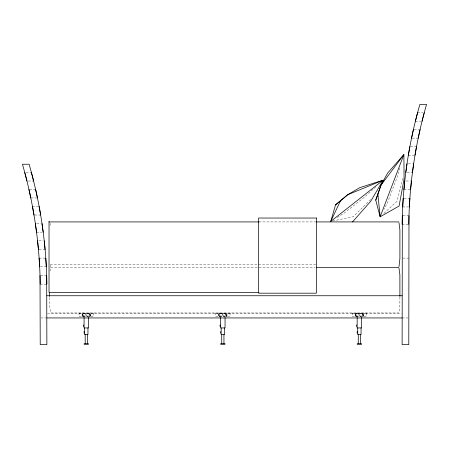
<?xml version="1.0" encoding="UTF-8"?>
<svg xmlns="http://www.w3.org/2000/svg" width="449" height="449" viewBox="0 0 449 449"><rect width="100%" height="100%" fill="white"/><g stroke="black" fill="none" stroke-linecap="round" stroke-linejoin="round"><path stroke-width="0.34" stroke-dasharray="2.25 1.68" d="M49.957 225.583L50.496 222.642M49.957 271.101L50.67 267.436L49.957 263.771M402.983 178.259L396.972 201.315L383.193 213.982M399.857 167.965L396.63 178.685L387.47 202.673L383.962 209.425M370.661 199.558L353.167 216.749L332.799 220.959M375.869 186.784L364.487 197.156L344.316 213.028L337.244 217.383M83.245 312.953C81.965 313.38 81.965 316.41 83.245 316.837M89.351 316.837C90.642 316.405 90.625 313.391 89.351 312.953M89.632 316.837L90.182 316.354L90.187 312.953M219.78 312.953C218.5 313.38 218.5 316.41 219.78 316.837M225.886 316.837C227.172 316.41 227.172 313.38 225.886 312.953M226.167 316.837L226.717 316.354L226.723 312.953M356.332 312.953C355.047 313.38 355.047 316.41 356.332 316.837M362.438 316.837C363.724 316.41 363.724 313.38 362.438 312.953M362.713 316.837L363.263 316.354L363.269 312.953M417.564 112.772L422.891 112.772M415.398 121.185L420.724 121.185M414.057 129.632L419.388 129.632M412.216 138.118L418.21 138.118M410.532 146.638L416.532 146.638M408.349 155.186L414.343 155.186M408.326 163.762L412.322 163.762M407.136 172.365L412.468 172.365M26.109 172.607L31.436 172.607M28.276 181.014L33.602 181.014M406.109 180.986L410.773 180.986M29.612 189.467L34.943 189.467M403.92 189.63L409.915 189.63M30.79 197.947L36.784 197.947M403.887 198.284L409.881 198.284M32.468 206.467L38.468 206.467M402.691 206.95L408.685 206.95M34.657 215.02L40.651 215.02M402.994 215.627L408.321 215.627M258.955 221.918L315.675 221.918M36.678 223.596L40.674 223.596M402.124 224.309L408.786 224.309M36.532 232.195L41.864 232.195M38.889 240.821L42.891 240.821M39.085 249.459L45.08 249.459M39.119 258.113L45.113 258.113M402.792 258.113L408.786 258.113M50.282 264.657L315.675 264.657M40.315 266.785L46.309 266.785M50.67 267.436L315.136 267.436M40.679 275.456L46.006 275.456M40.214 284.138L46.876 284.138M79.086 313.436L93.515 313.436M215.621 313.436L230.051 313.436M352.168 313.436L366.603 313.436M47.572 313.509L401.428 313.509M82.689 314.059L82.139 314.059L82.139 315.731L82.689 315.731M89.907 314.064L90.462 314.064L90.462 315.726L89.907 315.726M219.224 314.059L218.674 314.059L218.674 315.731L219.224 315.731M226.442 314.064L226.998 314.064L226.998 315.726L226.442 315.726M355.776 314.059L355.221 314.059L355.221 315.731L355.776 315.731M362.994 314.064L363.55 314.064L363.55 315.726L362.994 315.726M82.139 314.339L83.245 314.339M89.351 314.339L90.462 314.339M218.674 314.339L219.78 314.339M225.886 314.339L226.998 314.339M355.221 314.339L356.332 314.339M362.438 314.339L363.55 314.339M82.139 315.451L83.245 315.451M89.351 315.445L90.462 315.445M218.674 315.451L219.78 315.451M225.886 315.445L226.998 315.445M355.221 315.451L356.332 315.451M362.438 315.445L363.55 315.445M40.881 317.948L46.208 317.948M402.124 317.948L408.119 317.948M356.057 316.837L355.507 316.354L355.501 312.953M219.505 316.837L218.955 316.354L218.949 312.953M82.97 316.837L82.42 316.354L82.414 312.953M399.907 297.131L399.834 306.313L398.819 312.953L50.67 312.953L49.654 306.313L49.581 297.131M366.603 312.953L366.597 316.354L366.047 316.837L352.583 316.82L352.173 316.354L352.168 312.953M362.438 313.509L362.438 316.281L359.66 316.281L359.66 313.509M359.11 313.509L359.11 316.281L356.332 316.281L356.332 313.509M230.051 312.953L230.045 316.354L229.495 316.837L216.031 316.82L215.621 316.354L215.621 312.953M225.886 313.509L225.886 316.281L223.114 316.281L223.114 313.509M222.558 313.509L222.558 316.281L219.78 316.281L219.78 313.509M93.515 312.953L93.51 316.354L92.96 316.837L79.495 316.82L79.086 316.354L79.086 312.953M89.351 313.509L89.351 316.281L86.578 316.281L86.578 313.509M86.023 313.509L86.023 316.281L83.245 316.281L83.245 313.509M85.742 313.784L83.525 313.784L83.525 316.006L85.742 316.006L85.742 313.784M89.076 313.784L86.853 313.784L86.853 316.006L89.076 316.006L89.076 313.784M222.277 313.784L220.061 313.784L220.061 316.006L222.277 316.006L222.277 313.784M225.611 313.784L223.389 313.784L223.389 316.006L225.611 316.006L225.611 313.784M358.83 313.784L356.607 313.784L356.607 316.006L358.83 316.006L358.83 313.784M362.158 313.784L359.941 313.784L359.941 316.006L362.158 316.006L362.158 313.784"/><path stroke-width="0.67" d="M408.988 215.627L408.786 344.591L402.124 344.591L402.326 215.627M402.691 206.95L403.224 198.284M409.353 206.95L409.881 198.284M403.92 189.63L404.779 180.986M410.577 189.63L411.441 180.986M405.806 172.365L406.996 163.762M412.468 172.365L413.658 163.762M408.349 155.186L409.87 146.638M415.011 155.186L416.532 146.638M398.993 266.706L399.907 258.551L399.896 230.051L398.993 222.642M411.548 138.118L413.394 129.632M418.21 138.118L420.056 129.632M415.398 121.185L417.564 112.772M422.06 121.185L424.226 112.772M335.555 204.839L347.784 194.692L383.109 180.184L330.761 221.379L335.555 204.839L347.784 194.692L359.705 187.671L383.109 180.184L370.644 201.377L352.532 221.901M375.751 200.142L381.027 185.151L387.65 173.011L403.892 154.568L404.078 179.151L399.077 206.063L380.129 216.794L375.751 200.142L381.027 185.151L403.892 154.568L380.129 216.794L377.89 194.03M330.761 221.379L340.533 200.692M382.077 181.127L383.109 180.184M49.025 221.918L258.955 221.918M316.483 221.918L398.819 221.918M316.483 267.436L398.819 267.436M258.955 292.411L49.025 292.411L49.025 221.374M46.876 295.745L402.124 295.745M46.876 317.948L402.124 317.948M84.081 343.479L88.52 343.479M220.616 343.479L225.056 343.479M357.163 343.479L361.608 343.479M84.081 344.591L88.52 344.591M220.616 344.591L225.056 344.591M357.163 344.591L361.608 344.591M31.436 172.607L33.602 181.014M24.774 172.607L26.94 181.014M35.606 189.467L37.452 197.947M28.944 189.467L30.79 197.947M398.993 268.16L399.874 274.822L399.907 296.435M39.13 206.467L40.651 215.02M32.468 206.467L33.989 215.02M42.004 223.596L43.194 232.195M35.342 223.596L36.532 232.195M44.221 240.821L45.08 249.459M37.559 240.821L38.423 249.459M45.776 258.113L46.309 266.785M39.119 258.113L39.647 266.785M46.674 275.456L46.876 344.591L40.214 344.591L40.012 275.456M361.608 317.533L361.608 327.938L357.163 327.938L357.163 317.533M361.052 327.938L361.052 334.6L357.718 334.6L357.718 327.938M360.496 334.6L360.496 343.479M358.274 334.6L358.274 343.479M357.163 331.547L357.163 333.214M356.607 324.885L356.607 326.552M225.056 317.533L225.056 327.938L220.616 327.938L220.616 317.533M224.5 327.938L224.5 334.6L221.172 334.6L221.172 327.938M223.944 334.6L223.944 343.479M221.722 334.6L221.722 343.479M220.616 331.547L220.616 333.214M220.061 324.885L220.061 326.552M88.52 317.533L88.52 327.938L84.081 327.938L84.081 317.533M87.965 327.938L87.965 334.6L84.637 334.6L84.637 327.938M87.409 334.6L87.409 343.479M85.192 334.6L85.192 343.479M84.081 331.547L84.081 333.214M83.525 324.885L83.525 326.552M49.581 292.277L49.581 296.435M408.786 224.309A454.865 454.865 0 0 1 426.55 104.409L419.888 104.409A454.865 454.865 0 0 0 402.124 224.309M40.214 284.138A454.865 454.865 0 0 0 22.45 164.239L29.112 164.239A454.865 454.865 0 0 1 46.876 284.138M316.371 218.034L258.646 218.034L258.646 293.186L316.371 293.186L316.371 218.034"/></g></svg>
